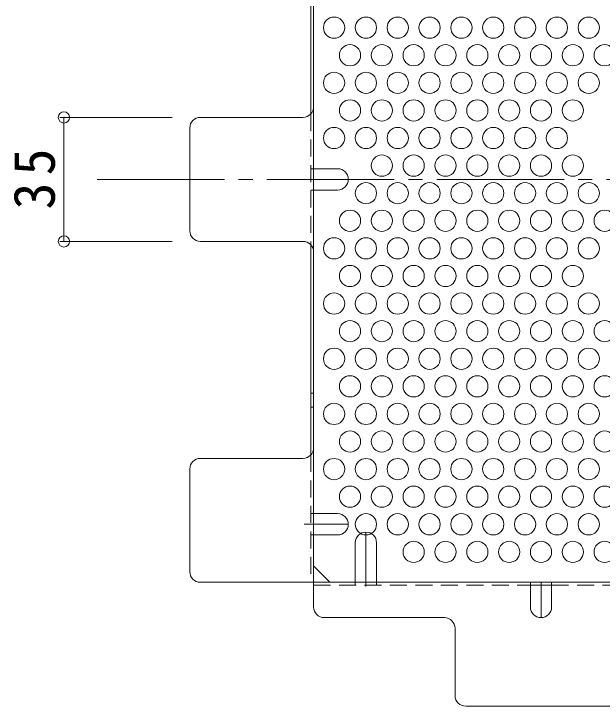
# Model space of a CAD drawing. Units: millimetres at full size, sheet at 1:4; details may follow other scales. Extents: x -774 to 916, y -779 to 694.
# Drawn here: x 241.4 to 407.7, y 338.6 to 534.1 of the extents above; entities that cross this region are included whole.
import ezdxf

# ---------------------------------------------------------------- set-up
doc = ezdxf.new("R2010")
doc.units = ezdxf.units.MM
doc.header["$LTSCALE"] = 4
doc.header["$PDMODE"] = 32
doc.header["$PDSIZE"] = 3.2
for name, pattern in [('CHAIN1', [8, 5, -1, 1, -1]), ('CHAIN2', [12, 9, -1, 1, -1]), ('DASHED1', [1.8, 1.2, -0.6])]:
    doc.linetypes.add(name, pattern=pattern)
for name, color, linetype, lineweight in [('A-4_その他', 7, 'Continuous', 9), ('A-6_寸法', 2, 'Continuous', 9), ('A-7_ハッチ', 2, 'Continuous', 9), ('A-8_記号', 2, 'Continuous', 9)]:
    doc.layers.add(name, color=color, linetype=linetype, lineweight=lineweight)
doc.styles.add('ＭＳ ゴシック', font='')
doc.styles.get('ＭＳ ゴシック').set_extended_font_data('MS Gothic')

msp = doc.modelspace()

# ---------------------------------------------------------------- linework, layer by layer
at = {"layer": 'A-4_その他'}
for p, q in [((254.339, 504.867), (286.109, 504.867)), ((255.539, 469.866), (255.539, 504.867)), ((254.339, 469.866), (286.109, 469.866))]:
    msp.add_line(p, q, dxfattribs=at)
for p in [(255.539, 504.867), (255.539, 469.866)]:
    msp.add_point(p, dxfattribs=at)
at = {"layer": 'A-6_寸法'}
for centre in [(331.912, 530.235), (340.912, 530.235), (349.912, 530.235), (358.912, 530.235), (367.912, 530.235), (376.912, 530.235), (385.912, 530.235), (394.912, 530.235), (403.912, 530.235), (336.412, 522.441), (345.412, 522.441), (354.412, 522.441), (363.412, 522.441), (372.412, 522.441), (381.412, 522.441), (390.412, 522.441), (399.412, 522.441), (408.412, 522.441), (331.912, 514.646), (340.912, 514.646), (349.912, 514.646), (358.912, 514.646), (367.912, 514.646), (376.912, 514.646), (385.912, 514.646), (394.912, 514.646), (403.912, 514.646), (336.412, 506.852), (345.412, 506.852), (354.412, 506.852), (363.412, 506.852), (372.412, 506.852), (381.412, 506.852), (390.412, 506.852), (399.412, 506.852), (331.912, 499.058), (340.912, 499.058), (349.912, 499.058), (358.912, 499.058), (367.912, 499.058), (376.912, 499.058), (385.912, 499.058), (394.912, 499.058), (345.412, 491.264), (354.412, 491.264), (363.412, 491.264), (372.412, 491.264), (381.412, 491.264), (390.412, 491.264), (399.412, 491.264), (340.912, 483.47), (349.912, 483.47), (358.912, 483.47), (367.912, 483.47), (376.912, 483.47), (385.912, 483.47), (394.912, 483.47), (403.912, 483.47), (336.412, 475.675), (345.412, 475.675), (354.412, 475.675), (363.412, 475.675), (372.412, 475.675), (381.412, 475.675), (390.412, 475.675), (399.412, 475.675), (408.412, 475.675), (331.912, 467.881), (340.912, 467.881), (349.912, 467.881), (358.912, 467.881), (367.912, 467.881), (376.912, 467.881), (385.912, 467.881), (394.912, 467.881), (403.912, 467.881), (336.412, 460.087), (345.412, 460.087), (354.412, 460.087), (363.412, 460.087), (372.412, 460.087), (381.412, 460.087), (390.412, 460.087), (399.412, 460.087), (331.912, 452.293), (340.912, 452.293), (349.912, 452.293), (358.912, 452.293), (367.912, 452.293), (376.912, 452.293), (385.912, 452.293), (394.912, 452.293), (403.912, 452.293), (336.412, 444.498), (345.412, 444.498), (354.412, 444.498), (363.412, 444.498), (372.412, 444.498), (381.412, 444.498), (390.412, 444.498), (399.412, 444.498), (408.412, 444.498), (331.912, 436.704), (340.912, 436.704), (349.912, 436.704), (358.912, 436.704), (367.912, 436.704), (376.912, 436.704), (385.912, 436.704), (394.912, 436.704), (403.912, 436.704), (336.412, 428.91), (345.412, 428.91), (354.412, 428.91), (363.412, 428.91), (372.412, 428.91), (381.412, 428.91), (390.412, 428.91), (399.412, 428.91), (408.412, 428.91), (331.912, 421.116), (340.912, 421.116), (349.912, 421.116), (358.912, 421.116), (367.912, 421.116), (376.912, 421.116), (385.912, 421.116), (394.912, 421.116), (403.912, 421.116), (336.412, 413.321), (345.412, 413.321), (354.412, 413.321), (363.412, 413.321), (372.412, 413.321), (381.412, 413.321), (390.412, 413.321), (399.412, 413.321), (408.412, 413.321), (331.912, 405.527), (340.912, 405.527), (349.912, 405.527), (358.912, 405.527), (367.912, 405.527), (376.912, 405.527), (385.912, 405.527), (394.912, 405.527), (403.912, 405.527), (336.412, 397.733), (345.412, 397.733), (354.412, 397.733), (363.412, 397.733), (372.412, 397.733), (381.412, 397.733), (390.412, 397.733), (399.412, 397.733), (408.412, 397.733), (340.912, 389.939), (349.912, 389.939), (358.912, 389.939), (367.912, 389.939), (376.912, 389.939), (385.912, 389.939), (394.912, 389.939), (403.912, 389.939), (354.412, 382.145), (363.412, 382.145), (372.412, 382.145), (381.412, 382.145), (390.412, 382.145), (399.412, 382.145), (408.412, 382.145)]:
    msp.add_circle(centre, 3, dxfattribs=at)
at = {"layer": 'A-7_ハッチ'}
for p, q in [((326.112, 608.17), (326.112, 366.563)), ((325.312, 565.209), (325.312, 505.828)), ((323.112, 504.867), (294.109, 504.867)), ((291.109, 472.866), (291.109, 501.867)), ((323.112, 469.866), (294.109, 469.866)), ((325.312, 409.524), (325.312, 468.906)), ((323.112, 408.564), (294.109, 408.564)), ((291.109, 376.563), (291.109, 405.564)), ((330.725, 373.563), (326.112, 378.175)), ((294.109, 373.563), (585.716, 373.563)), ((387.412, 372.763), (393.412, 372.763)), ((363.113, 363.563), (329.112, 363.563)), ((366.113, 360.563), (366.113, 341.563)), ((369.113, 338.563), (510.711, 338.563))]:
    msp.add_line(p, q, dxfattribs=at)
at = {"layer": 'A-7_ハッチ', "linetype": 'DASHED1'}
for p, q in [((325.312, 505.828), (325.312, 468.906)), ((326.112, 490.367), (325.312, 490.367)), ((326.112, 484.367), (325.312, 484.367)), ((326.112, 427.013), (325.312, 427.013)), ((326.112, 423.013), (325.312, 423.013)), ((325.312, 409.524), (325.312, 373.558)), ((326.112, 392.939), (325.312, 392.939)), ((326.112, 386.939), (325.312, 386.939)), ((337.912, 373.563), (337.912, 372.763)), ((343.912, 373.563), (343.912, 372.763)), ((326.112, 372.763), (387.412, 372.763)), ((393.412, 372.763), (486.412, 372.763))]:
    msp.add_line(p, q, dxfattribs=at)
at = {"layer": 'A-7_ハッチ', "linetype": 'CHAIN2'}
msp.add_line((264.912, 487.367), (614.912, 487.367), dxfattribs=at)
at = {"layer": 'A-7_ハッチ'}
for centre, start, end in [((323.112, 507.867), 270, 0), ((294.109, 501.867), 90, 180), ((294.109, 472.866), 180, 270), ((323.112, 466.866), 0, 90), ((323.112, 411.564), 270, 0), ((294.109, 405.564), 90, 180), ((294.109, 376.563), 180, 270), ((329.112, 366.563), 180, 270), ((363.113, 360.563), 0, 90), ((369.113, 341.563), 180, 270)]:
    msp.add_arc(centre, 3, start, end, dxfattribs=at)
at = {"layer": 'A-8_記号'}
for p, q in [((332.912, 490.367), (326.112, 490.367)), ((332.912, 484.367), (326.112, 484.367)), ((332.912, 392.939), (326.112, 392.939)), ((332.912, 386.939), (326.112, 386.939)), ((337.912, 384.713), (337.912, 373.563)), ((343.912, 384.713), (343.912, 373.563)), ((387.412, 366.563), (387.412, 373.563)), ((393.412, 366.563), (393.412, 373.563))]:
    msp.add_line(p, q, dxfattribs=at)
at = {"layer": 'A-8_記号', "linetype": 'CHAIN1'}
for p, q in [((323.405, 487.367), (335.912, 487.367)), ((323.405, 389.939), (335.912, 389.939)), ((340.912, 372.363), (340.912, 387.713)), ((390.412, 373.563), (390.412, 363.563))]:
    msp.add_line(p, q, dxfattribs=at)
at = {"layer": 'A-8_記号'}
for centre, start, end in [((332.912, 487.367), 270, 90), ((332.912, 389.939), 270, 90), ((340.912, 384.713), 0, 180), ((390.412, 366.563), 180, 0)]:
    msp.add_arc(centre, 3, start, end, dxfattribs=at)

# ---------------------------------------------------------------- texts
at = {"layer": 'A-4_その他', "color": 2, "insert": (253.139, 478.867), "char_height": 11.73, "attachment_point": 7, "rotation": 90, "style": 'ＭＳ ゴシック'}
msp.add_mtext('\\T1.27;\\W0.95;35', dxfattribs=at)

doc.saveas('drawing.dxf')
